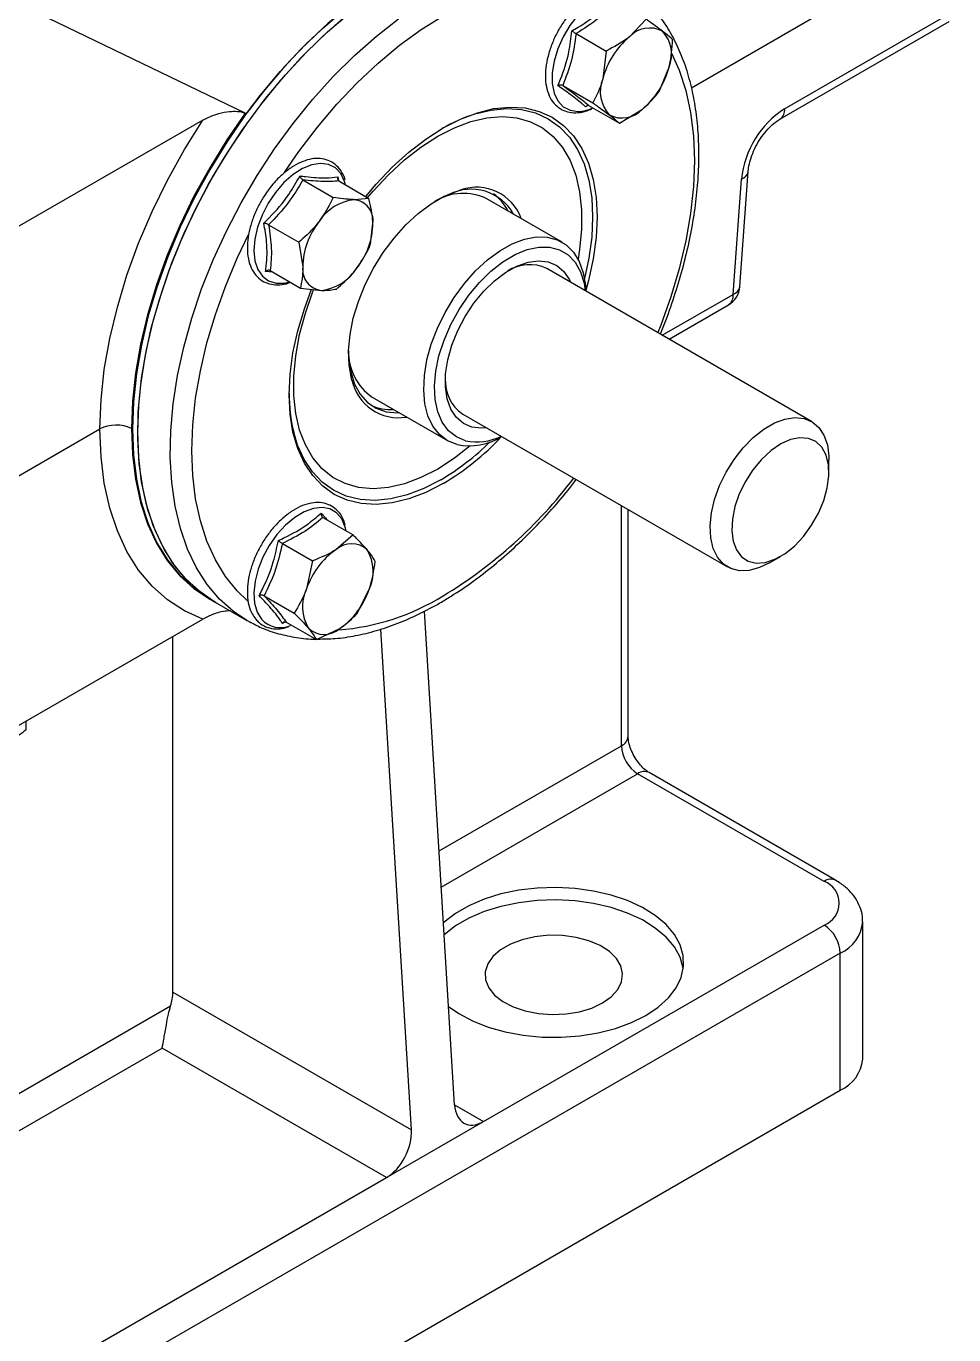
# Model space of a CAD drawing. Header units: millimetres. Extents: x 5847 to 9233, y 737 to 1578.
# Drawn here: x 8899.3 to 9014.4, y 855.6 to 1018 of the extents above; entities that cross this region are included whole.
import ezdxf

# ---------------------------------------------------------------- set-up
doc = ezdxf.new("R2010")
doc.units = ezdxf.units.MM
doc.layers.get('0').update_dxf_attribs({"lineweight": 30})

msp = doc.modelspace()

# ---------------------------------------------------------------- linework, layer by layer
at = {"color": 7, "linetype": 'Continuous', "lineweight": 25}
for p, q in [((8981.839, 1010.359), (9014.404, 1029.159)), ((8926.497, 1007.183), (8900.924, 1019.516)), ((8976.23, 1018.85), (8974.147, 1016.655)), ((8992.826, 1006.448), (9013.814, 1018.564)), ((8993.415, 1007.751), (9014.404, 1019.867)), ((8967.542, 1017.071), (8971.285, 1014.91)), ((8971.285, 1014.91), (8970.846, 1011.463)), ((8977.858, 1009.901), (8979.076, 1012.899)), ((8965.884, 1010.627), (8969.628, 1008.466)), ((8969.008, 1008.155), (8968.732, 1007.975)), ((8969.171, 1008.122), (8972.914, 1005.961)), ((8972.914, 1005.961), (8975.775, 1007.707)), ((8921.237, 1006.347), (8882.909, 984.221)), ((8937.981, 999.281), (8938.055, 998.819)), ((8987.033, 984.709), (8988.071, 999.011)), ((8987.859, 985.664), (8988.897, 999.966)), ((8929.596, 997.97), (8929.488, 997.841)), ((8933.644, 998.907), (8937.387, 996.746)), ((8938.1, 998.778), (8941.843, 996.617)), ((8938.942, 998.292), (8938.9, 998.462)), ((8941.843, 996.617), (8940.004, 996.457)), ((8965.794, 991.194), (8956.459, 996.583)), ((8929.39, 993.346), (8933.133, 991.185)), ((8942.045, 990.927), (8942.333, 993.547)), ((8933.133, 991.185), (8933.623, 988.115)), ((8929.592, 987.656), (8933.335, 985.495)), ((8996.754, 968.942), (8963.897, 987.909)), ((8933.335, 985.495), (8935.952, 985.206)), ((8979.071, 979.15), (8986.444, 983.406)), ((8942.236, 971.945), (8951.571, 966.557)), ((8953.467, 969.842), (8986.323, 950.874)), ((8912.371, 968.056), (8912.483, 967.998)), ((8897.522, 961.684), (8908.457, 967.997)), ((8998.914, 962.618), (8998.914, 964.166)), ((8936.119, 957.008), (8939.862, 954.847)), ((8973.999, 929.853), (8973.999, 957.989)), ((8938.992, 955.35), (8938.914, 955.703)), ((8931.094, 953.788), (8934.837, 951.627)), ((8939.862, 954.847), (8937.739, 953.012)), ((8991.54, 951.391), (8992.88, 952.166)), ((8934.837, 951.627), (8934.09, 948.154)), ((8922.01, 946.941), (8922.68, 946.554)), ((8928.821, 947.291), (8932.564, 945.13)), ((8940.341, 945.072), (8941.867, 948.096)), ((8922.681, 946.556), (8926.704, 944.233)), ((8952.468, 884.125), (8948.71, 945.387)), ((8897.784, 930.863), (8921.237, 944.402)), ((8931.421, 944.028), (8931.1, 943.863)), ((8931.573, 944.013), (8935.316, 941.852)), ((8917.512, 898.112), (8917.512, 942.252)), ((8935.316, 941.852), (8938.217, 943.238)), ((8947.104, 881.029), (8943.293, 943.156)), ((8899.309, 930.677), (8899.309, 931.744)), ((8998.311, 911.853), (8975.177, 925.208)), ((8999.733, 911.994), (8976.6, 925.349)), ((8956.067, 882.047), (8998.311, 906.434)), ((9003.1, 889.786), (9003.1, 906.821)), ((9000.322, 902.95), (8775.694, 773.275)), ((9000.322, 885.915), (9000.322, 902.95)), ((8917.512, 898.112), (8947.104, 881.029)), ((8943.998, 875.08), (8916.171, 891.144)), ((8775.694, 756.24), (9000.322, 885.915)), ((8943.998, 875.08), (8956.067, 882.047)), ((8864.875, 829.403), (8943.998, 875.08))]:
    msp.add_line(p, q, dxfattribs=at)
at = {"color": 8, "linetype": 'Continuous', "lineweight": 25}
for p, q in [((8929.898, 987.479), (8929.012, 987.556)), ((8978.238, 979.631), (8987.033, 984.709)), ((8973.166, 928.692), (8973.166, 958.47)), ((8950.536, 915.628), (8973.166, 928.692)), ((8950.811, 911.141), (8975.177, 925.208)), ((8859.115, 862.852), (8917.232, 896.402)), ((8859.419, 858.382), (8916.171, 891.144)), ((8952.468, 884.125), (8956.067, 882.047))]:
    msp.add_line(p, q, dxfattribs=at)
at = {"color": 8, "linetype": 'Continuous', "lineweight": 25, "flags": 128}
for points in [[(8931.387, 999.896), (8933.155, 1002.457), (8935.449, 1005.469), (8937.862, 1008.312), (8940.375, 1010.965), (8942.969, 1013.407), (8945.624, 1015.62), (8948.321, 1017.587), (8951.038, 1019.292), (8953.756, 1020.724), (8956.452, 1021.871), (8959.108, 1022.724), (8961.702, 1023.277), (8964.215, 1023.526), (8966.628, 1023.468), (8968.922, 1023.105), (8970.693, 1022.584)], [(8975.68, 1020.404), (8975.608, 1020.565), (8975.039, 1021.414), (8974.277, 1021.995), (8973.352, 1022.284), (8972.303, 1022.269), (8971.172, 1021.952), (8970.006, 1021.344), (8968.852, 1020.471), (8967.758, 1019.369), (8966.769, 1018.082), (8965.924, 1016.663), (8965.259, 1015.171), (8964.801, 1013.667), (8964.568, 1012.211), (8964.571, 1010.865), (8964.808, 1009.682), (8965.271, 1008.711), (8965.94, 1007.992), (8965.94, 1007.992)], [(8926.704, 944.233), (8925.037, 945.346), (8923.306, 946.885), (8921.77, 948.7), (8920.442, 950.776), (8919.329, 953.099), (8918.442, 955.651), (8917.785, 958.413), (8917.366, 961.365), (8917.185, 964.486), (8917.245, 967.751), (8917.546, 971.137), (8918.084, 974.619), (8918.857, 978.17), (8919.858, 981.765), (8921.08, 985.378), (8922.513, 988.98), (8924.148, 992.546), (8925.972, 996.049), (8927.972, 999.464), (8930.133, 1002.764), (8932.438, 1005.926), (8934.871, 1008.927), (8937.414, 1011.743), (8940.048, 1014.354), (8942.754, 1016.741), (8945.51, 1018.886)], [(8979.392, 1014.632), (8980.337, 1012.516), (8981.155, 1009.993), (8981.743, 1007.266), (8982.098, 1004.357), (8982.217, 1001.287), (8982.098, 998.081), (8981.743, 994.762), (8981.155, 991.356), (8980.337, 987.888), (8979.296, 984.385), (8978.04, 980.874), (8977.676, 979.955)], [(8955.176, 1007.137), (8956.98, 1007.565), (8958.931, 1007.758), (8960.779, 1007.645), (8962.502, 1007.228), (8964.076, 1006.512), (8965.484, 1005.506), (8966.706, 1004.223), (8967.727, 1002.678), (8968.535, 1000.892), (8969.12, 998.886), (8969.474, 996.686), (8969.592, 994.32), (8969.474, 991.817), (8969.12, 989.208), (8968.575, 986.684)], [(8941.591, 996.601), (8942.342, 997.496), (8944.251, 999.55), (8946.244, 1001.389), (8948.292, 1002.988), (8950.368, 1004.326), (8952.444, 1005.385), (8954.492, 1006.15), (8956.484, 1006.612), (8958.394, 1006.763), (8960.195, 1006.602), (8961.863, 1006.131), (8963.375, 1005.356), (8964.712, 1004.288), (8965.855, 1002.941), (8966.788, 1001.334), (8967.5, 999.488), (8967.979, 997.428), (8968.221, 995.182), (8968.221, 992.781), (8967.979, 990.256), (8967.788, 989.065)], [(8938.9, 998.462), (8938.822, 998.723), (8938.355, 999.689), (8937.682, 1000.402), (8936.83, 1000.833), (8935.836, 1000.965), (8934.738, 1000.791), (8933.583, 1000.32), (8932.417, 999.571), (8931.289, 998.573), (8930.244, 997.368)], [(8930.244, 997.368), (8929.326, 996.006), (8928.571, 994.542), (8928.011, 993.036), (8927.668, 991.549), (8927.557, 990.143), (8927.683, 988.875), (8928.039, 987.797), (8928.612, 986.953), (8929.379, 986.378), (8930.306, 986.095), (8931.358, 986.116), (8932, 986.266)], [(8926.816, 946.635), (8925.498, 947.893), (8924.037, 949.699), (8922.781, 951.76), (8921.74, 954.061), (8920.922, 956.584), (8920.333, 959.311), (8919.978, 962.22), (8919.86, 965.289), (8919.978, 968.496), (8920.333, 971.815), (8920.922, 975.221), (8921.74, 978.689), (8922.781, 982.192), (8924.037, 985.703), (8925.498, 989.195), (8926.939, 992.221)], [(8950.368, 963.025), (8948.292, 961.966), (8946.244, 961.201), (8944.251, 960.739), (8942.342, 960.588), (8940.541, 960.749), (8938.873, 961.22), (8937.36, 961.995), (8936.023, 963.063), (8934.881, 964.41), (8933.947, 966.017), (8933.236, 967.863), (8932.756, 969.923), (8932.515, 972.169), (8932.515, 974.57), (8932.756, 977.095), (8933.236, 979.708), (8933.947, 982.375), (8934.881, 985.06), (8934.981, 985.317)], [(8912.371, 968.056), (8912.498, 964.823), (8912.875, 961.761), (8913.502, 958.893), (8914.372, 956.242), (8915.479, 953.829), (8916.814, 951.671), (8918.368, 949.787), (8920.127, 948.191), (8922.079, 946.894), (8922.329, 946.757)], [(8950.761, 961.703), (8948.652, 960.623), (8946.57, 959.829), (8944.541, 959.333), (8942.59, 959.14), (8940.742, 959.252), (8939.019, 959.669), (8937.445, 960.385), (8936.038, 961.391), (8934.816, 962.674), (8933.794, 964.219), (8932.986, 966.005), (8932.501, 967.591)], [(8954.412, 965.895), (8952.444, 964.363), (8950.368, 963.025)], [(8938.914, 955.703), (8938.881, 955.822), (8938.453, 956.829), (8937.815, 957.589), (8936.992, 958.072), (8936.02, 958.257), (8934.938, 958.138), (8933.79, 957.718), (8932.622, 957.016), (8931.484, 956.06), (8930.421, 954.888), (8929.477, 953.55), (8928.691, 952.1), (8928.094, 950.596), (8927.712, 949.102), (8927.56, 947.677), (8927.644, 946.381), (8927.96, 945.266), (8928.496, 944.378), (8928.496, 944.378)]]:
    msp.add_lwpolyline(points, dxfattribs=at)
at = {"color": 7, "linetype": 'Continuous', "lineweight": 25, "flags": 128}
for points in [[(8939.532, 1020.632), (8936.748, 1018.33), (8934.028, 1015.786), (8931.391, 1013.02), (8928.859, 1010.052), (8926.451, 1006.905), (8924.185, 1003.604), (8922.079, 1000.174), (8920.149, 996.642), (8918.409, 993.033), (8916.873, 989.377), (8915.553, 985.7), (8914.459, 982.032), (8913.6, 978.4), (8912.981, 974.832), (8912.607, 971.356), (8912.483, 967.998)], [(8912.483, 967.998), (8912.603, 971.296), (8912.963, 974.709), (8913.561, 978.21), (8914.391, 981.775), (8915.448, 985.377), (8916.724, 988.99), (8918.209, 992.586), (8919.892, 996.139), (8921.762, 999.622), (8923.803, 1003.011), (8926.002, 1006.279), (8928.341, 1009.403), (8930.803, 1012.359), (8933.371, 1015.126), (8936.025, 1017.683), (8938.745, 1020.011)], [(8913.153, 967.611), (8913.274, 970.909), (8913.634, 974.321), (8914.231, 977.823), (8915.062, 981.388), (8916.119, 984.99), (8917.394, 988.603), (8918.879, 992.199), (8920.563, 995.752), (8922.432, 999.235), (8924.474, 1002.624), (8926.672, 1005.892), (8929.011, 1009.016), (8931.474, 1011.972), (8934.041, 1014.739), (8936.695, 1017.296), (8939.415, 1019.624)], [(8922.681, 946.556), (8921.014, 947.669), (8919.283, 949.208), (8917.747, 951.022), (8916.418, 953.099), (8915.306, 955.421), (8914.418, 957.973), (8913.762, 960.736), (8913.342, 963.688), (8913.162, 966.808), (8913.222, 970.073), (8913.523, 973.459), (8914.061, 976.941), (8914.834, 980.493), (8915.835, 984.088), (8917.056, 987.7), (8918.49, 991.303), (8920.125, 994.869), (8921.949, 998.372), (8923.949, 1001.786), (8926.109, 1005.087), (8928.415, 1008.249), (8930.848, 1011.249), (8933.391, 1014.065), (8936.025, 1016.676), (8938.73, 1019.063)], [(8926.497, 1007.183), (8924.208, 1003.871), (8922.079, 1000.426), (8920.127, 996.876), (8918.368, 993.248), (8916.814, 989.571), (8915.479, 985.872), (8914.372, 982.18), (8913.502, 978.525), (8912.875, 974.934), (8912.498, 971.435), (8912.371, 968.056)], [(8941.452, 996.843), (8942.747, 998.383), (8944.727, 1000.473), (8946.786, 1002.347), (8948.899, 1003.981), (8951.038, 1005.355), (8953.178, 1006.451), (8955.291, 1007.256), (8957.35, 1007.76), (8959.329, 1007.956), (8961.205, 1007.842), (8962.953, 1007.419), (8964.551, 1006.692), (8965.978, 1005.671), (8967.218, 1004.369), (8968.255, 1002.802), (8969.075, 1000.989), (8969.668, 998.953), (8970.027, 996.721), (8970.147, 994.32), (8970.027, 991.78), (8969.668, 989.133), (8969.075, 986.413), (8968.731, 985.166)], [(8908.457, 967.997), (8908.593, 971.617), (8909.002, 975.367), (8909.679, 979.216), (8910.619, 983.134), (8911.815, 987.09), (8913.258, 991.052), (8914.935, 994.99), (8916.834, 998.872), (8918.94, 1002.667), (8921.237, 1006.347)], [(8939.715, 974.076), (8939.664, 974.265), (8939.37, 975.929), (8939.311, 977.759), (8939.488, 979.715), (8939.897, 981.756), (8940.528, 983.837), (8941.37, 985.915), (8942.403, 987.945), (8943.606, 989.884), (8944.953, 991.691), (8946.415, 993.327), (8947.962, 994.757), (8949.56, 995.951), (8951.175, 996.884), (8952.773, 997.535), (8953.223, 997.667)], [(8952.763, 966.068), (8951.591, 966.545), (8950.585, 967.311), (8949.769, 968.348), (8949.162, 969.632), (8948.779, 971.133), (8948.627, 972.815), (8948.711, 974.639), (8949.029, 976.562), (8949.573, 978.539), (8950.33, 980.525), (8951.283, 982.472), (8952.41, 984.334), (8953.684, 986.069), (8955.075, 987.635), (8956.55, 988.995), (8958.076, 990.119), (8959.615, 990.979), (8961.133, 991.555), (8962.593, 991.834), (8963.962, 991.809), (8965.207, 991.481), (8966.299, 990.858), (8967.213, 989.954), (8967.926, 988.79), (8968.423, 987.394), (8968.691, 985.798), (8968.731, 985.166)], [(8953.828, 966.535), (8952.682, 967.01), (8951.709, 967.783), (8950.934, 968.833), (8950.377, 970.133), (8950.052, 971.649), (8949.968, 973.343), (8950.128, 975.17), (8950.526, 977.083), (8951.153, 979.032), (8951.992, 980.967), (8953.022, 982.838), (8954.216, 984.596), (8955.543, 986.196), (8956.968, 987.597), (8958.456, 988.761), (8959.966, 989.66), (8961.461, 990.269), (8962.901, 990.573), (8964.249, 990.564), (8965.471, 990.242), (8966.534, 989.616), (8967.411, 988.702), (8968.079, 987.523), (8968.521, 986.11), (8968.675, 985.152)], [(8954.617, 968.243), (8953.56, 968.696), (8952.678, 969.446), (8951.999, 970.472), (8951.544, 971.741), (8951.326, 973.215), (8951.351, 974.849), (8951.62, 976.594), (8952.124, 978.396), (8952.848, 980.202), (8953.769, 981.955), (8954.86, 983.603), (8956.087, 985.095), (8957.414, 986.387), (8958.799, 987.438), (8960.202, 988.218), (8961.578, 988.702), (8962.887, 988.876), (8964.089, 988.734), (8965.146, 988.281), (8966.028, 987.53), (8966.707, 986.505), (8966.842, 986.209)], [(8951.038, 961.222), (8948.899, 960.126), (8946.786, 959.32), (8944.727, 958.817), (8942.747, 958.621), (8940.872, 958.735), (8939.124, 959.158), (8937.526, 959.885), (8936.098, 960.905), (8934.858, 962.208), (8933.822, 963.775), (8933.002, 965.588), (8932.408, 967.623), (8932.049, 969.856), (8931.929, 972.257), (8932.049, 974.797), (8932.408, 977.444), (8933.002, 980.164), (8933.822, 982.924), (8934.717, 985.342)], [(8939.307, 977.37), (8939.334, 976.767), (8939.573, 975.074), (8940.046, 973.578), (8940.741, 972.311), (8941.645, 971.302), (8942.735, 970.575), (8943.989, 970.144), (8945.378, 970.02), (8945.561, 970.026)], [(8956.412, 968.142), (8955.819, 968.101), (8954.617, 968.243)], [(8991.54, 951.391), (8990.285, 950.791), (8989.008, 950.447), (8987.811, 950.407), (8986.735, 950.672), (8985.813, 951.234), (8985.074, 952.074), (8984.544, 953.167), (8984.238, 954.476), (8984.167, 955.96), (8984.333, 957.571), (8984.731, 959.257), (8985.347, 960.963), (8986.163, 962.636), (8987.151, 964.221), (8988.28, 965.668), (8989.514, 966.929), (8990.813, 967.965), (8992.135, 968.742), (8993.438, 969.235), (8994.68, 969.428), (8995.821, 969.315), (8996.825, 968.9), (8997.658, 968.196), (8998.295, 967.225), (8998.715, 966.019), (8998.904, 964.617), (8998.914, 964.166)], [(8921.237, 944.402), (8918.94, 945.43), (8916.834, 946.794), (8914.935, 948.483), (8913.258, 950.484), (8911.815, 952.781), (8910.619, 955.356), (8909.679, 958.188), (8909.002, 961.255), (8908.593, 964.534), (8908.457, 967.997)], [(8922.01, 946.941), (8921.762, 947.088), (8919.892, 948.413), (8918.209, 950.022), (8916.724, 951.903), (8915.448, 954.043), (8914.391, 956.425), (8913.561, 959.031), (8912.963, 961.843), (8912.603, 964.84), (8912.483, 967.998)], [(8912.483, 967.998), (8912.607, 964.797), (8912.977, 961.762), (8913.591, 958.918), (8914.444, 956.286), (8915.53, 953.886), (8916.84, 951.737), (8918.364, 949.854), (8920.091, 948.251), (8922.008, 946.943), (8922.01, 946.941)], [(8922.866, 946.449), (8922.432, 946.701), (8920.563, 948.026), (8918.879, 949.635), (8917.394, 951.516), (8916.119, 953.656), (8915.062, 956.038), (8914.231, 958.644), (8913.634, 961.456), (8913.274, 964.452), (8913.153, 967.611)], [(8998.033, 965.736), (8997.295, 966.433), (8996.376, 966.832), (8995.315, 966.916), (8994.153, 966.681), (8992.94, 966.137), (8991.724, 965.307), (8990.555, 964.223), (8989.482, 962.932), (8988.547, 961.485), (8987.79, 959.941), (8987.242, 958.365), (8986.924, 956.82), (8986.85, 955.37), (8987.023, 954.074), (8987.435, 952.985), (8988.071, 952.148), (8988.903, 951.596), (8989.898, 951.354), (8991.015, 951.43), (8992.209, 951.821), (8993.43, 952.512), (8994.628, 953.474), (8995.755, 954.667), (8996.764, 956.044), (8997.614, 957.547), (8998.271, 959.115), (8998.706, 960.683), (8998.903, 962.189), (8998.854, 963.569), (8998.559, 964.768), (8998.033, 965.736)], [(8926.975, 944.081), (8926.951, 944.094), (8926.704, 944.233)], [(8976.183, 895.208), (8977.722, 896.236), (8978.984, 897.383), (8979.944, 898.624), (8980.581, 899.932), (8980.881, 901.279), (8980.838, 902.637), (8980.453, 903.978), (8979.734, 905.271), (8978.696, 906.491), (8977.362, 907.61), (8975.759, 908.605), (8973.923, 909.455), (8971.892, 910.142), (8969.71, 910.65), (8967.422, 910.97), (8965.079, 911.093), (8962.729, 911.019), (8960.423, 910.748), (8958.209, 910.286), (8956.136, 909.643), (8954.248, 908.832), (8952.584, 907.871), (8951.179, 906.781), (8951.084, 906.693)], [(8980.849, 901.014), (8980.838, 901.089), (8980.453, 902.429), (8979.734, 903.723), (8978.696, 904.942), (8977.362, 906.061), (8975.759, 907.057), (8973.923, 907.906), (8971.892, 908.593), (8969.71, 909.101), (8967.422, 909.421), (8965.079, 909.545), (8962.729, 909.47), (8960.423, 909.199), (8958.209, 908.737), (8956.136, 908.094), (8954.248, 907.283), (8952.584, 906.323), (8951.179, 905.232), (8951.174, 905.227)], [(8970.819, 896.756), (8971.91, 897.529), (8972.71, 898.413), (8973.185, 899.371), (8973.316, 900.365), (8973.098, 901.354), (8972.539, 902.297), (8971.663, 903.156), (8970.506, 903.896), (8969.114, 904.486), (8967.545, 904.902), (8965.862, 905.128), (8964.136, 905.153), (8962.436, 904.977), (8960.833, 904.607), (8959.391, 904.059), (8958.17, 903.354), (8957.22, 902.521), (8956.579, 901.595), (8956.274, 900.614), (8956.318, 899.618), (8956.708, 898.647), (8957.429, 897.741), (8958.452, 896.937), (8959.733, 896.269), (8961.221, 895.763), (8962.855, 895.441), (8964.568, 895.315), (8966.29, 895.391), (8967.95, 895.665), (8969.481, 896.126), (8970.819, 896.756)], [(8951.719, 896.337), (8952.976, 895.453), (8954.7, 894.528), (8956.639, 893.758), (8958.751, 893.159), (8960.992, 892.744), (8963.314, 892.521), (8965.667, 892.496), (8968.001, 892.67), (8970.267, 893.037), (8972.416, 893.591), (8974.402, 894.32), (8976.183, 895.208)]]:
    msp.add_lwpolyline(points, dxfattribs=at)
at = {"color": 7, "linetype": 'Continuous', "lineweight": 25}
for centre, radius, start, end in [((8976.67, 1014.344), 3.422, 62.27879, 137.50606), ((8975.121, 1014.49), 4.263, 338.08038, 42.54518), ((8980.585, 1008.916), 10.067, 129.75961, 165.34535), ((8969.337, 1015.445), 10.067, 309.75961, 345.34535), ((8974.801, 1009.872), 4.263, 158.08038, 222.54518), ((8961.035, 987.849), 20.159, 106.89753, 120.19686), ((8973.252, 1010.018), 3.422, 242.27879, 317.50606), ((8999.801, 997.843), 11.787, 122.80086, 174.311), ((8954.512, 991.719), 6.038, 29.18858, 117.12113), ((8940.665, 990.548), 5.946, 96.38158, 147.51676), ((8939.742, 993.86), 2.61, 353.11541, 84.22762), ((8953.553, 990.45), 6.786, 64.64578, 121.68096), ((8954.002, 992.517), 5.705, 26.36501, 54.98393), ((8942.875, 987.961), 9.253, 141.34228, 179.04504), ((8933.082, 993.701), 9.253, 321.34228, 359.04504), ((8936.215, 987.802), 2.61, 173.11541, 264.22762), ((8935.291, 991.115), 5.946, 276.38158, 327.51676), ((8961.749, 983.441), 4.958, 64.31938, 123.5486), ((8985.022, 985.87), 2.845, 299.99731, 355.84827), ((8946.175, 977.57), 6.866, 178.68642, 234.9976), ((8956.302, 973.956), 4.996, 176.70869, 235.43408), ((8951.976, 972.342), 20.046, 179.78198, 193.70842), ((8944.558, 976.265), 5.861, 245.41013, 273.25169), ((8910.474, 964.082), 4.404, 64.47834, 117.26117), ((8934.051, 989.747), 33.2, 300.774, 316.81729), ((8954.261, 973.734), 7.811, 258.94084, 301.16037), ((8955.214, 973.424), 7.027, 258.6261, 295.54758), ((8939.668, 950.878), 2.877, 47.05246, 132.10102), ((8943.282, 945.049), 9.703, 124.84234, 161.33783), ((8937.162, 950.315), 5.202, 334.7481, 30.85606), ((8938.795, 945.934), 5.202, 154.7481, 210.85606), ((8932.674, 951.201), 9.703, 304.84234, 341.33783), ((8936.289, 945.372), 2.877, 227.05246, 312.10102), ((8977.533, 928.891), 4.372, 182.60548, 237.39452), ((8997.282, 909.143), 2.898, 290.78342, 69.21658), ((8995.955, 902.751), 4.372, 2.60548, 57.39452), ((8911.678, 898.189), 5.835, 342.16473, 359.2456), ((8998.354, 890.259), 4.769, 294.37466, 354.3052)]:
    msp.add_arc(centre, radius, start, end, dxfattribs=at)
at = {"color": 8, "linetype": 'Continuous', "lineweight": 25}
for centre, radius, start, end in [((8967.9, 1011.059), 3.639, 237.41779, 298.30889), ((8991.987, 1007.611), 1.435, 306.2447, 5.57258), ((8987.666, 1000.197), 1.253, 288.85495, 349.04372), ((8955.181, 992.083), 5.917, 20.05688, 109.31782), ((8985.639, 984.555), 1.402, 305.01333, 6.29885), ((8986.63, 985.891), 1.249, 288.80556, 349.5145), ((8945.514, 975.32), 5.931, 192.11553, 279.7285), ((8934.833, 988.712), 31.356, 300.52769, 314.6465), ((8921.188, 996.71), 57.74, 301.12981, 322.90879), ((8935.811, 972.004), 29.033, 274.5554, 301.63327), ((8930.861, 946.554), 3.214, 222.62081, 293.12742), ((8972.575, 929.995), 1.431, 294.37466, 354.3052), ((8976.011, 924.044), 1.431, 65.69288, 125.61758), ((8999.144, 910.69), 1.431, 65.70822, 125.61624), ((8998.446, 907.227), 4.671, 293.68649, 355.09411)]:
    msp.add_arc(centre, radius, start, end, dxfattribs=at)
at = {"color": 7, "linetype": 'Continuous', "lineweight": 25}
for centre, start_param, end_param in [((8955.821, 886.061), 2.313664, 3.8844603), ((8943.752, 879.093), 3.8844603, 5.4552566)]:
    msp.add_ellipse(centre, major_axis=(2.086, 4.265), ratio=0.61798, start_param=start_param, end_param=end_param, dxfattribs=at)
for points, knots in [([(8977.985, 979.777), (8978.046, 979.919), (8978.592, 981.182), (8979.451, 983.595), (8980.537, 986.992), (8981.405, 990.374), (8982.073, 993.718), (8982.529, 997.002), (8982.77, 1000.207), (8982.792, 1003.312), (8982.593, 1006.297), (8982.173, 1009.143), (8981.532, 1011.828), (8980.672, 1014.332), (8979.6, 1016.638), (8978.323, 1018.723), (8976.856, 1020.577), (8975.2, 1022.167), (8973.758, 1023.291), (8972.821, 1023.787), (8972.545, 1023.933)], [0, 0, 0, 0, 0.0076621, 0.0683033, 0.1289789, 0.1896985, 0.2504707, 0.3113024, 0.3721971, 0.4331522, 0.4941558, 0.5551751, 0.6161452, 0.6769805, 0.7375685, 0.7977845, 0.8575245, 0.9167472, 0.9755084, 1, 1, 1, 1]), ([(8975.747, 1020.547), (8975.615, 1020.852), (8975.335, 1021.501), (8974.641, 1022.231), (8973.769, 1022.738), (8972.778, 1022.957), (8971.711, 1022.904), (8970.586, 1022.581), (8969.432, 1021.995), (8968.289, 1021.161), (8967.203, 1020.113), (8966.211, 1018.891), (8965.348, 1017.538), (8964.643, 1016.101), (8964.12, 1014.628), (8963.798, 1013.168), (8963.693, 1011.769), (8963.813, 1010.475), (8964.167, 1009.34), (8964.684, 1008.478), (8965.135, 1008.085), (8965.321, 1007.922)], [0, 0, 0, 0, 0.0475863, 0.1011322, 0.1530412, 0.2042036, 0.2556676, 0.3084391, 0.3623642, 0.4167816, 0.4711911, 0.5254984, 0.5797373, 0.6339758, 0.688277, 0.7427134, 0.7973643, 0.85227, 0.9072666, 0.9616765, 1, 1, 1, 1]), ([(8967.015, 1017.408), (8967.27, 1017.556), (8968.55, 1018.299), (8970.424, 1019.632), (8971.692, 1020.989), (8972.227, 1021.561)], [0, 0, 0, 0, 0.1257521, 0.6310579, 1, 1, 1, 1]), ([(8972.486, 1021.011), (8971.789, 1020.299), (8970.373, 1018.852), (8968.496, 1017.671), (8967.542, 1017.071)], [0, 0, 0, 0, 0.4922071, 1, 1, 1, 1]), ([(8978.262, 1017.373), (8977.783, 1017.73), (8977.165, 1018.189), (8976.401, 1018.729), (8976.23, 1018.85)], [0, 0, 0, 0, 0.7762867, 1, 1, 1, 1]), ([(8965.267, 1010.615), (8965.38, 1010.875), (8965.947, 1012.18), (8966.656, 1014.414), (8966.908, 1016.52), (8967.015, 1017.408)], [0, 0, 0, 0, 0.1257521, 0.6310579, 1, 1, 1, 1]), ([(8967.542, 1017.071), (8967.384, 1015.948), (8967.063, 1013.667), (8966.281, 1011.651), (8965.884, 1010.627)], [0, 0, 0, 0, 0.4922071, 1, 1, 1, 1]), ([(8967.015, 1017.408), (8967.016, 1017.408), (8967.056, 1017.38), (8967.144, 1017.32), (8967.283, 1017.229), (8967.423, 1017.141), (8967.503, 1017.094), (8967.542, 1017.071)], [0, 0, 0, 0, 0.0067129, 0.2676791, 0.5286892, 0.7638601, 1, 1, 1, 1]), ([(8979.516, 1016.345), (8979.263, 1016.568), (8978.929, 1016.861), (8978.392, 1017.273), (8978.262, 1017.373)], [0, 0, 0, 0, 0.75814858, 1, 1, 1, 1]), ([(8974.147, 1016.655), (8974.088, 1016.609), (8973.248, 1015.947), (8972.231, 1015.41), (8971.285, 1014.91)], [0, 0, 0, 0, 0.07021477, 1, 1, 1, 1]), ([(8979.076, 1012.899), (8979.095, 1012.975), (8979.37, 1014.066), (8979.445, 1015.247), (8979.516, 1016.345)], [0, 0, 0, 0, 0.0702148, 1, 1, 1, 1]), ([(8965.884, 1010.627), (8965.843, 1010.645), (8965.761, 1010.681), (8965.602, 1010.693), (8965.434, 1010.674), (8965.322, 1010.638), (8965.269, 1010.616), (8965.267, 1010.615)], [0, 0, 0, 0, 0.23613995, 0.47131079, 0.73232089, 0.99328712, 1, 1, 1, 1]), ([(8968.732, 1007.975), (8968.628, 1008.065), (8968.107, 1008.515), (8967.052, 1009.353), (8965.797, 1010.241), (8965.267, 1010.615)], [0, 0, 0, 0, 0.1257521, 0.6310579, 1, 1, 1, 1]), ([(8965.884, 1010.627), (8966.537, 1010.15), (8967.864, 1009.182), (8968.731, 1008.479), (8969.171, 1008.122)], [0, 0, 0, 0, 0.4922071, 1, 1, 1, 1]), ([(8970.846, 1011.463), (8970.826, 1011.387), (8970.54, 1010.302), (8970.067, 1009.351), (8969.628, 1008.466)], [0, 0, 0, 0, 0.0702148, 1, 1, 1, 1]), ([(8975.775, 1007.707), (8975.833, 1007.753), (8976.663, 1008.422), (8977.282, 1009.188), (8977.858, 1009.901)], [0, 0, 0, 0, 0.07021477, 1, 1, 1, 1]), ([(8921.237, 1006.347), (8921.867, 1006.65), (8922.852, 1007.123), (8924.388, 1007.417), (8925.391, 1007.45), (8926.075, 1007.353), (8926.376, 1007.232), (8926.497, 1007.183)], [0, 0, 0, 0, 0.4155444, 0.6486414, 0.8132918, 0.9249024, 1, 1, 1, 1]), ([(8965.321, 1007.922), (8965.478, 1007.815), (8965.905, 1007.524), (8966.723, 1007.258), (8967.762, 1007.221), (8968.691, 1007.381), (8969.268, 1007.647), (8969.471, 1007.741)], [0, 0, 0, 0, 0.1389663, 0.3795311, 0.6204192, 0.866378, 1, 1, 1, 1]), ([(8969.171, 1008.122), (8969.132, 1008.138), (8969.056, 1008.171), (8968.935, 1008.153), (8968.823, 1008.09), (8968.76, 1008.018), (8968.732, 1007.976), (8968.732, 1007.975)], [0, 0, 0, 0, 0.2361399, 0.4713108, 0.7323209, 0.9932871, 1, 1, 1, 1]), ([(8969.628, 1008.466), (8969.799, 1008.345), (8970.563, 1007.805), (8971.181, 1007.345), (8971.66, 1006.989)], [0, 0, 0, 0, 0.2237133, 1, 1, 1, 1]), ([(8971.66, 1006.989), (8971.79, 1006.889), (8972.326, 1006.477), (8972.661, 1006.184), (8972.914, 1005.961)], [0, 0, 0, 0, 0.2418514, 1, 1, 1, 1]), ([(8988.897, 999.966), (8988.912, 1000.117), (8988.954, 1000.556), (8989.147, 1001.402), (8989.536, 1002.472), (8990.085, 1003.553), (8990.762, 1004.565), (8991.513, 1005.433), (8992.233, 1006.074), (8992.646, 1006.334), (8992.826, 1006.448)], [0, 0, 0, 0, 0.069281, 0.2025922, 0.3390504, 0.4781309, 0.6182564, 0.7574919, 0.8940803, 1, 1, 1, 1]), ([(8938.872, 998.879), (8938.86, 998.937), (8938.763, 999.396), (8938.364, 1000.087), (8937.675, 1000.879), (8936.795, 1001.383), (8935.808, 1001.607), (8934.74, 1001.556), (8933.617, 1001.236), (8932.462, 1000.654), (8931.321, 999.82), (8930.353, 998.905), (8929.81, 998.234), (8929.596, 997.97)], [0, 0, 0, 0, 0.0153227, 0.1202462, 0.22293, 0.3224718, 0.4205576, 0.5191947, 0.6203292, 0.7236873, 0.8280029, 0.9323096, 1, 1, 1, 1]), ([(8928.799, 993.555), (8929.025, 993.774), (8930.157, 994.877), (8931.788, 996.79), (8932.84, 998.637), (8933.284, 999.417)], [0, 0, 0, 0, 0.1257521, 0.6310579, 1, 1, 1, 1]), ([(8933.284, 999.417), (8933.516, 999.387), (8934.682, 999.234), (8936.378, 999.114), (8937.505, 999.231), (8937.981, 999.281)], [0, 0, 0, 0, 0.1257521, 0.6310579, 1, 1, 1, 1]), ([(8933.644, 998.907), (8933.607, 998.933), (8933.532, 998.985), (8933.429, 999.111), (8933.342, 999.256), (8933.3, 999.363), (8933.284, 999.416), (8933.284, 999.417)], [0, 0, 0, 0, 0.2361399, 0.4713108, 0.7323209, 0.9932871, 1, 1, 1, 1]), ([(8937.981, 999.281), (8937.98, 999.279), (8937.962, 999.228), (8937.938, 999.123), (8937.948, 998.98), (8937.999, 998.856), (8938.066, 998.804), (8938.1, 998.778)], [0, 0, 0, 0, 0.0067129, 0.2676791, 0.5286892, 0.7638601, 1, 1, 1, 1]), ([(8929.488, 997.841), (8929.322, 997.617), (8928.886, 997.031), (8928.523, 996.384), (8928.298, 995.983)], [0, 0, 0, 0, 0.38007852, 1, 1, 1, 1]), ([(8933.644, 998.907), (8933.06, 997.929), (8931.873, 995.943), (8930.226, 994.221), (8929.39, 993.346)], [0, 0, 0, 0, 0.4922071, 1, 1, 1, 1]), ([(8938.1, 998.778), (8937.483, 998.733), (8936.229, 998.643), (8934.515, 998.818), (8933.644, 998.907)], [0, 0, 0, 0, 0.4922071, 1, 1, 1, 1]), ([(8928.298, 995.983), (8928.26, 995.92), (8927.946, 995.4), (8927.508, 994.347), (8927.026, 992.879), (8926.766, 991.429), (8926.72, 990.055), (8926.904, 988.799), (8927.318, 987.712), (8927.952, 986.841), (8928.774, 986.235), (8929.726, 985.905), (8930.768, 985.88), (8931.528, 985.979), (8931.934, 986.155), (8931.967, 986.17)], [0, 0, 0, 0, 0.012553, 0.1028014, 0.1931795, 0.2838203, 0.3748471, 0.466285, 0.5576472, 0.6476214, 0.7349287, 0.8202095, 0.9053474, 0.9922625, 1, 1, 1, 1]), ([(8937.387, 996.746), (8937.283, 996.514), (8936.82, 995.476), (8936.161, 994.499), (8935.649, 993.741)], [0, 0, 0, 0, 0.2237133, 1, 1, 1, 1]), ([(8940.004, 996.457), (8939.951, 996.459), (8939.193, 996.484), (8938.257, 996.62), (8937.387, 996.746)], [0, 0, 0, 0, 0.0702148, 1, 1, 1, 1]), ([(8942.333, 993.547), (8942.33, 993.615), (8942.291, 994.579), (8942.059, 995.635), (8941.843, 996.617)], [0, 0, 0, 0, 0.0702148, 1, 1, 1, 1]), ([(8929.012, 987.556), (8929.044, 987.784), (8929.203, 988.928), (8929.249, 990.897), (8928.933, 992.766), (8928.799, 993.555)], [0, 0, 0, 0, 0.1257521, 0.6310579, 1, 1, 1, 1]), ([(8929.39, 993.346), (8929.349, 993.368), (8929.268, 993.411), (8929.114, 993.471), (8928.955, 993.521), (8928.85, 993.545), (8928.801, 993.555), (8928.799, 993.555)], [0, 0, 0, 0, 0.2361399, 0.4713108, 0.7323209, 0.9932871, 1, 1, 1, 1]), ([(8929.39, 993.346), (8929.537, 992.347), (8929.835, 990.317), (8929.674, 988.552), (8929.592, 987.656)], [0, 0, 0, 0, 0.4922071, 1, 1, 1, 1]), ([(8935.649, 993.741), (8935.471, 993.516), (8934.732, 992.586), (8933.822, 991.789), (8933.133, 991.185)], [0, 0, 0, 0, 0.2418514, 1, 1, 1, 1]), ([(8940.307, 987.921), (8940.819, 988.68), (8941.478, 989.657), (8941.941, 990.694), (8942.045, 990.927)], [0, 0, 0, 0, 0.7762867, 1, 1, 1, 1]), ([(8929.592, 987.656), (8929.551, 987.673), (8929.47, 987.706), (8929.319, 987.699), (8929.163, 987.652), (8929.061, 987.592), (8929.013, 987.557), (8929.012, 987.556)], [0, 0, 0, 0, 0.2361399, 0.4713108, 0.7323209, 0.9932871, 1, 1, 1, 1]), ([(8933.623, 988.115), (8933.625, 988.048), (8933.654, 987.091), (8933.489, 986.264), (8933.335, 985.495)], [0, 0, 0, 0, 0.07021477, 1, 1, 1, 1]), ([(8937.791, 985.366), (8938.48, 985.97), (8939.389, 986.767), (8940.128, 987.697), (8940.307, 987.921)], [0, 0, 0, 0, 0.75814858, 1, 1, 1, 1]), ([(8935.952, 985.206), (8936.005, 985.204), (8936.751, 985.186), (8937.29, 985.279), (8937.791, 985.366)], [0, 0, 0, 0, 0.07021477, 1, 1, 1, 1]), ([(8935.475, 941.929), (8936.199, 941.935), (8937.74, 941.949), (8940.183, 942.31), (8942.774, 942.934), (8945.413, 943.839), (8948.043, 944.993), (8950.263, 946.174), (8952.476, 947.507), (8954.714, 949.018), (8957.333, 951.038), (8959.899, 953.273), (8962.4, 955.703), (8964.807, 958.329), (8966.527, 960.342), (8967.404, 961.516), (8967.55, 961.712)], [0, 0, 0, 0, 0.0696034, 0.1481143, 0.2271694, 0.3066347, 0.3863663, 0.4630523, 0.5052943, 0.5852179, 0.6651025, 0.7449337, 0.8247061, 0.9044226, 0.9840903, 1, 1, 1, 1]), ([(8938.887, 956.064), (8938.837, 956.26), (8938.69, 956.846), (8938.2, 957.62), (8937.452, 958.336), (8936.539, 958.765), (8935.528, 958.914), (8934.444, 958.79), (8933.309, 958.399), (8932.153, 957.747), (8931.021, 956.855), (8929.955, 955.759), (8928.993, 954.499), (8928.168, 953.12), (8927.508, 951.669), (8927.035, 950.194), (8926.768, 948.746), (8926.719, 947.368), (8926.901, 946.114), (8927.267, 945.105), (8927.64, 944.598), (8927.798, 944.383)], [0, 0, 0, 0, 0.0279597, 0.083478, 0.1375786, 0.1901135, 0.2421482, 0.2948549, 0.3489556, 0.4040681, 0.4595215, 0.5149099, 0.5701967, 0.6254299, 0.6806827, 0.7360138, 0.7915044, 0.8472305, 0.903209, 0.9591503, 1, 1, 1, 1]), ([(8930.596, 954.167), (8930.854, 954.283), (8932.15, 954.867), (8934.053, 955.942), (8935.347, 957.081), (8935.893, 957.561)], [0, 0, 0, 0, 0.1257521, 0.63105789, 1, 1, 1, 1]), ([(8936.119, 957.008), (8935.409, 956.414), (8933.965, 955.207), (8932.061, 954.266), (8931.094, 953.788)], [0, 0, 0, 0, 0.4922071, 1, 1, 1, 1]), ([(8935.893, 957.561), (8935.893, 957.56), (8935.89, 957.501), (8935.895, 957.382), (8935.939, 957.223), (8936.014, 957.088), (8936.084, 957.034), (8936.119, 957.008)], [0, 0, 0, 0, 0.0067129, 0.2676791, 0.5286892, 0.7638601, 1, 1, 1, 1]), ([(8928.199, 947.318), (8928.339, 947.58), (8929.04, 948.895), (8929.968, 951.146), (8930.409, 953.271), (8930.596, 954.167)], [0, 0, 0, 0, 0.1257521, 0.6310579, 1, 1, 1, 1]), ([(8931.094, 953.788), (8930.835, 952.656), (8930.309, 950.358), (8929.322, 948.324), (8928.821, 947.291)], [0, 0, 0, 0, 0.4922071, 1, 1, 1, 1]), ([(8930.596, 954.167), (8930.597, 954.166), (8930.633, 954.132), (8930.712, 954.061), (8930.842, 953.957), (8930.976, 953.86), (8931.055, 953.812), (8931.094, 953.788)], [0, 0, 0, 0, 0.0067129, 0.2676791, 0.5286892, 0.7638601, 1, 1, 1, 1]), ([(8941.628, 952.984), (8941.218, 953.442), (8940.691, 954.032), (8940.014, 954.698), (8939.862, 954.847)], [0, 0, 0, 0, 0.7762867, 1, 1, 1, 1]), ([(8937.739, 953.012), (8937.679, 952.974), (8936.825, 952.434), (8935.795, 952.016), (8934.837, 951.627)], [0, 0, 0, 0, 0.0702148, 1, 1, 1, 1]), ([(8942.614, 951.57), (8942.428, 951.888), (8942.182, 952.309), (8941.735, 952.852), (8941.628, 952.984)], [0, 0, 0, 0, 0.7581486, 1, 1, 1, 1]), ([(8941.867, 948.096), (8941.893, 948.173), (8942.272, 949.274), (8942.449, 950.463), (8942.614, 951.57)], [0, 0, 0, 0, 0.0702148, 1, 1, 1, 1]), ([(8928.821, 947.291), (8928.78, 947.309), (8928.697, 947.347), (8928.537, 947.367), (8928.368, 947.36), (8928.254, 947.335), (8928.201, 947.318), (8928.199, 947.318)], [0, 0, 0, 0, 0.2361399, 0.4713108, 0.7323209, 0.9932871, 1, 1, 1, 1]), ([(8931.1, 943.863), (8931.02, 943.987), (8930.617, 944.606), (8929.754, 945.719), (8928.661, 946.843), (8928.199, 947.318)], [0, 0, 0, 0, 0.1257521, 0.6310579, 1, 1, 1, 1]), ([(8928.821, 947.291), (8929.386, 946.687), (8930.534, 945.462), (8931.223, 944.501), (8931.573, 944.013)], [0, 0, 0, 0, 0.4922071, 1, 1, 1, 1]), ([(8934.09, 948.154), (8934.062, 948.077), (8933.673, 946.983), (8933.098, 946.023), (8932.564, 945.13)], [0, 0, 0, 0, 0.07021477, 1, 1, 1, 1]), ([(8924.617, 945.438), (8924.415, 945.425), (8923.557, 945.369), (8922.38, 944.986), (8921.562, 944.568), (8921.237, 944.402)], [0, 0, 0, 0, 0.1559107, 0.6637039, 1, 1, 1, 1]), ([(8927.011, 944.092), (8927.504, 943.827), (8928.651, 943.21), (8930.614, 942.545), (8932.861, 942.09), (8934.454, 941.894), (8935.31, 941.923), (8935.358, 941.925)], [0, 0, 0, 0, 0.1968737, 0.4584927, 0.7207527, 0.9845438, 1, 1, 1, 1]), ([(8927.798, 944.383), (8927.928, 944.243), (8928.288, 943.855), (8929.022, 943.412), (8929.999, 943.169), (8930.958, 943.17), (8931.592, 943.363), (8931.862, 943.445)], [0, 0, 0, 0, 0.1329282, 0.3662221, 0.5970164, 0.8287128, 1, 1, 1, 1]), ([(8931.573, 944.013), (8931.534, 944.029), (8931.456, 944.062), (8931.328, 944.043), (8931.206, 943.98), (8931.133, 943.907), (8931.101, 943.864), (8931.1, 943.863)], [0, 0, 0, 0, 0.2361399, 0.4713108, 0.7323209, 0.9932871, 1, 1, 1, 1]), ([(8932.564, 945.13), (8932.715, 944.981), (8933.393, 944.315), (8933.92, 943.725), (8934.329, 943.266)], [0, 0, 0, 0, 0.22371328, 1, 1, 1, 1]), ([(8938.217, 943.238), (8938.277, 943.276), (8939.12, 943.823), (8939.752, 944.47), (8940.341, 945.072)], [0, 0, 0, 0, 0.0702148, 1, 1, 1, 1]), ([(8934.329, 943.266), (8934.437, 943.135), (8934.883, 942.592), (8935.129, 942.171), (8935.316, 941.852)], [0, 0, 0, 0, 0.2418514, 1, 1, 1, 1]), ([(8899.309, 930.677), (8898.996, 930.418), (8898.553, 930.052), (8898.092, 929.775), (8897.956, 929.694)], [0, 0, 0, 0, 0.7052585, 1, 1, 1, 1]), ([(8976.6, 925.349), (8976.52, 925.398), (8976.29, 925.54), (8975.816, 925.94), (8975.248, 926.59), (8974.725, 927.39), (8974.317, 928.259), (8974.074, 929.069), (8974.004, 929.589), (8974, 929.803), (8973.999, 929.853)], [0, 0, 0, 0, 0.0754592, 0.2165961, 0.3634985, 0.5157248, 0.6701788, 0.8228523, 0.9582127, 1, 1, 1, 1]), ([(9003.061, 906.835), (9003.067, 907.058), (9003.084, 907.688), (9002.785, 908.692), (9002.229, 909.781), (9001.423, 910.756), (9000.567, 911.484), (8999.955, 911.858), (8999.733, 911.994)], [0, 0, 0, 0, 0.1047587, 0.2955746, 0.4848915, 0.6792625, 0.8836351, 1, 1, 1, 1]), ([(8916.171, 891.144), (8916.171, 891.146), (8916.25, 891.506), (8916.41, 892.366), (8916.66, 893.832), (8916.923, 895.268), (8917.137, 896.054), (8917.232, 896.402)], [0, 0, 0, 0, 0.0021385, 0.3002107, 0.6071423, 0.8260976, 1, 1, 1, 1])]:
    msp.add_open_spline(points, degree=3, knots=knots, dxfattribs=at)
at = {"color": 8, "linetype": 'Continuous', "lineweight": 25}
msp.add_open_spline([(8935.893, 957.561), (8936.052, 957.392), (8936.343, 957.083), (8936.6, 956.794), (8936.717, 956.663)], degree=3, knots=[0, 0, 0, 0, 0.5463058, 1, 1, 1, 1], dxfattribs=at)

doc.saveas('drawing.dxf')
